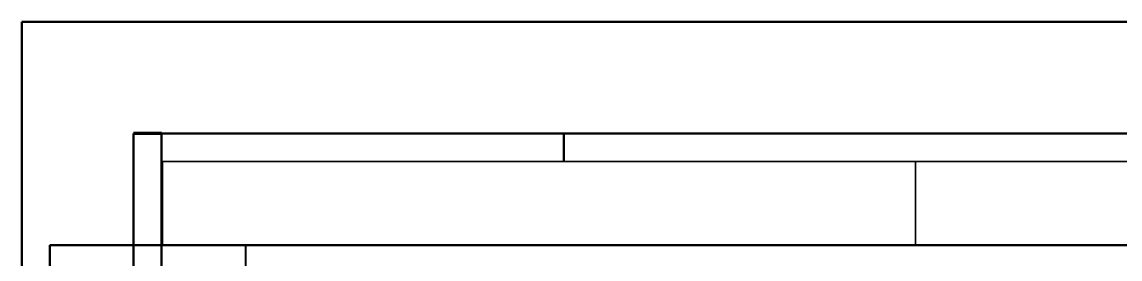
# Model space of a CAD drawing. Header units: millimetres. Extents: x -25371 to 2282244, y -90657 to 147824.
# Drawn here: x 1887249 to 1889215, y 21804 to 22228 of the extents above; entities that cross this region are included whole.
import ezdxf

# ---------------------------------------------------------------- set-up
doc = ezdxf.new("R2010")
doc.units = ezdxf.units.MM
doc.layers.add('000 - EXISTING_CANOPY_MAIN_COLOR_251', color=7, linetype='Continuous')
doc.layers.add('000 - EXISTING_PRECAST_MAIN_COLOR_1', color=7, linetype='Continuous')
for name, color, linetype, lineweight in [('A-FLOR-E', 7, 'Continuous', 35), ('S-COLS-E', 7, 'Continuous', 100), ('WALL-E', 7, 'Continuous', 50)]:
    doc.layers.add(name, color=color, linetype=linetype, lineweight=lineweight)

# ---------------------------------------------------------------- blocks, each defined once
blk = doc.blocks.new('System Panel - DPA-AR_Facade_Solid Panel 150mm-5545826-2510-01 ROOF LEVEL PLAN')
at = {"layer": '000 - EXISTING_PRECAST_MAIN_COLOR_1', "color": 7}
for p, q in [((-750, 200), (750, 200)), ((750, 200), (-750, 200)), ((-750, 50), (-750, 200)), ((-750, 200), (-750, 50)), ((750, 200), (750, 50)), ((750, 200), (750, 50)), ((-750, 50), (750, 50)), ((750, 50), (-750, 50))]:
    blk.add_line(p, q, dxfattribs=at)
blk = doc.blocks.new('System Panel - DPA-AR_Facade_Solid Panel 150mm-5545827-2510-01 ROOF LEVEL PLAN')
at = {"layer": '000 - EXISTING_PRECAST_MAIN_COLOR_1', "color": 7}
for p, q in [((-673.9, 200), (673.9, 200)), ((673.9, 200), (-673.9, 200)), ((-673.9, 50), (-673.9, 200)), ((-673.9, 200), (-673.9, 50)), ((673.9, 200), (673.9, 50)), ((673.9, 200), (673.9, 50)), ((-673.9, 50), (673.9, 50)), ((673.9, 50), (-673.9, 50))]:
    blk.add_line(p, q, dxfattribs=at)
blk = doc.blocks.new('System Panel - DPA-AR_Facade_Solid Panel 150mm-5545764-2510-01 ROOF LEVEL PLAN')
at = {"layer": '000 - EXISTING_PRECAST_MAIN_COLOR_1', "color": 7}
for p, q in [((-750, -50), (750, -50)), ((750, -50), (-750, -50)), ((-750, -200), (-750, -50)), ((-750, -50), (-750, -200)), ((750, -50), (750, -200)), ((750, -50), (750, -200)), ((-750, -200), (750, -200)), ((750, -200), (-750, -200))]:
    blk.add_line(p, q, dxfattribs=at)
blk = doc.blocks.new('System Panel - DPA-AR_Facade_Solid Panel 150mm-V28-2510-01 ROOF LEVEL PLAN')
at = {"layer": '000 - EXISTING_PRECAST_MAIN_COLOR_1', "color": 7}
for p, q in [((-750, -50), (750, -50)), ((750, -50), (-750, -50)), ((-750, -200), (-750, -50)), ((-750, -50), (-750, -200)), ((750, -50), (750, -200)), ((750, -50), (750, -200)), ((-750, -200), (750, -200)), ((750, -200), (-750, -200))]:
    blk.add_line(p, q, dxfattribs=at)
blk = doc.blocks.new('DPA_CP_Entrance Canopy Lower - Depth 4200-V32-2510-01 ROOF LEVEL PLAN')
at = {"layer": '000 - EXISTING_CANOPY_MAIN_COLOR_251', "color": 7}
for p, q in [((2675.6, -5823), (1691.5, -4690.9)), ((2675.6, -5823), (1691.5, -4690.9)), ((2642.8, -5785.3), (2675.6, -5823)), ((2675.6, -5823), (754.8, -7492.7)), ((2675.6, -5823), (977.4, -7299.2)), ((2675.6, -5823), (1015.2, -7266.3))]:
    blk.add_line(p, q, dxfattribs=at)
blk = doc.blocks.new('C-1-VS01_REV00_20260615-120454_LOPF_EX')
at = {"layer": 'A-FLOR-E', "color": 7}
for p, q in [((-20899.963, 2974.703), (-21030.986, 3125.427)), ((-21030.986, 3125.427), (-20899.963, 2974.703)), ((-20899.963, 2974.703), (-21030.986, 3125.427)), ((-21030.986, 3125.427), (-20899.963, 2974.703)), ((-23050.886, 1104.934), (-20899.963, 2974.703)), ((-20899.963, 2974.703), (-23050.886, 1104.934)), ((-23050.886, 1104.934), (-20899.963, 2974.703)), ((-20899.963, 2974.703), (-23050.886, 1104.934))]:
    blk.add_line(p, q, dxfattribs=at)
at = {"layer": 'S-COLS-E', "color": 7}
blk.add_line((-20937.699, 2941.9), (-20899.963, 2974.703), dxfattribs=at)
at = {"layer": 'WALL-E', "color": 7}
for p, q in [((-26658.269, 9827.512), (-20917.781, 3223.835)), ((-21068.722, 3092.623), (-26809.211, 9696.3)), ((-24225.916, 7105.623), (-20617.81, 2954.972)), ((-20899.963, 2974.703), (-24376.858, 6974.412)), ((-22052.811, 4224.688), (-21068.722, 3092.623)), ((-20917.781, 3223.835), (-21068.722, 3092.623)), ((-21068.723, 3092.623), (-21030.986, 3125.427)), ((-21030.986, 3125.427), (-21068.723, 3092.623)), ((-21030.986, 3125.427), (-21068.722, 3092.623)), ((-21030.986, 3125.427), (-20899.963, 2974.703)), ((-21612.109, 2620.257), (-21068.719, 3092.619)), ((-21068.719, 3092.619), (-21295.132, 2895.801)), ((-21068.723, 3092.623), (-20937.7, 2941.899)), ((-20937.7, 2941.899), (-21068.723, 3092.623)), ((-21068.719, 3092.619), (-20937.7, 2941.899)), ((-20937.7, 2941.899), (-21068.719, 3092.619)), ((-20899.963, 2974.703), (-23050.886, 1104.934)), ((-23050.886, 1104.934), (-20899.963, 2974.703)), ((-20768.752, 2823.761), (-20617.81, 2954.972)), ((-21295.132, 2895.801), (-21612.109, 2620.257)), ((-20768.752, 2823.761), (-22768.732, 1085.204)), ((-23181.91, 1255.659), (-21612.111, 2620.26)), ((-21612.111, 2620.26), (-22125.315, 2174.139)), ((-21481.09, 2469.537), (-21513.704, 2507.055)), ((-21513.704, 2507.055), (-21481.09, 2469.537)), ((-21513.704, 2507.055), (-21481.09, 2469.537)), ((-21481.09, 2469.537), (-21513.704, 2507.055)), ((-22125.315, 2174.139), (-23181.91, 1255.659))]:
    blk.add_line(p, q, dxfattribs=at)
at = {"layer": '000 - EXISTING_CANOPY_MAIN_COLOR_251', "color": 7}
blk.add_blockref('DPA_CP_Entrance Canopy Lower - Depth 4200-V32-2510-01 ROOF LEVEL PLAN', (-23858.215, 8816.585), dxfattribs=at)
at = {"layer": '000 - EXISTING_PRECAST_MAIN_COLOR_1', "color": 7}
for name, p, rotation in [('System Panel - DPA-AR_Facade_Solid Panel 150mm-V28-2510-01 ROOF LEVEL PLAN', (-21523.03, 3691.46), 310.9999999999997), ('System Panel - DPA-AR_Facade_Solid Panel 150mm-5545764-2510-01 ROOF LEVEL PLAN', (-21523.015, 3691.441), 310.9999999999997), ('System Panel - DPA-AR_Facade_Solid Panel 150mm-5545827-2510-01 ROOF LEVEL PLAN', (-21447.79, 2498.103), 40.9999999999997), ('System Panel - DPA-AR_Facade_Solid Panel 150mm-5545826-2510-01 ROOF LEVEL PLAN', (-22522.401, 1563.957), 40.9999999999997)]:
    blk.add_blockref(name, p, dxfattribs=dict(at, rotation=rotation))

msp = doc.modelspace()

# ---------------------------------------------------------------- block references
at = {"color": 7, "rotation": 139}
msp.add_blockref('C-1-VS01_REV00_20260615-120454_LOPF_EX', (1873627.43, 37985.107), dxfattribs=at)

doc.saveas('drawing.dxf')
